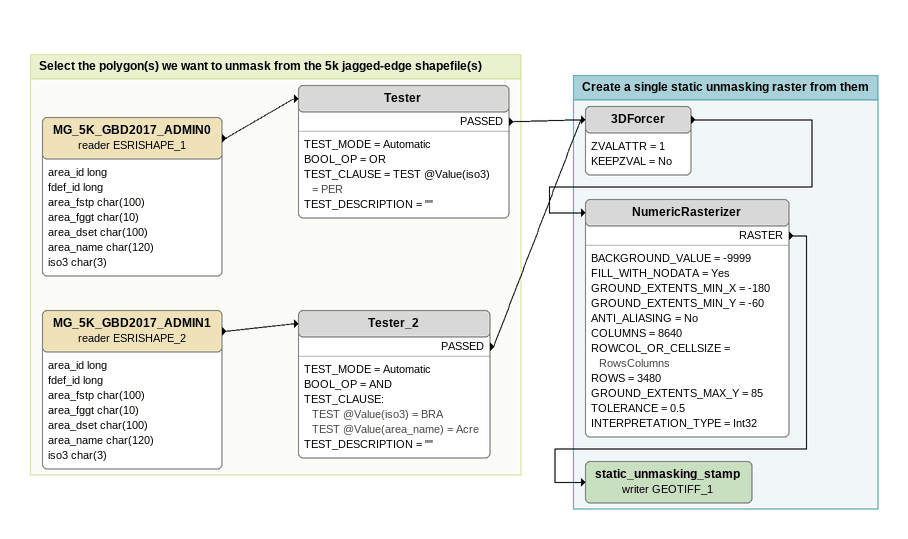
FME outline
Bookmark: Select the polygon(s) we want to unmask from the 5k jagged-edge shapefile(s)
MG_5K_GBD2017_ADMIN0 (reader ESRISHAPE_1)
    attributes: area_id long, fdef_id long, area_fstp char(100), area_fggt char(10), area_dset char(100), area_name char(120), iso3 char(3)
    -> Tester
Tester
    TEST_MODE = Automatic
    BOOL_OP = OR
    TEST_CLAUSE = TEST @Value(iso3) = PER
    TEST_DESCRIPTION = ""
    PASSED -> 3DForcer
MG_5K_GBD2017_ADMIN1 (reader ESRISHAPE_2)
    attributes: area_id long, fdef_id long, area_fstp char(100), area_fggt char(10), area_dset char(100), area_name char(120), iso3 char(3)
    -> Tester_2
Tester_2
    TEST_MODE = Automatic
    BOOL_OP = AND
    TEST_CLAUSE:
      TEST @Value(iso3) = BRA
      TEST @Value(area_name) = Acre
    TEST_DESCRIPTION = ""
    PASSED -> 3DForcer

Bookmark: Create a single static unmasking raster from them
3DForcer
    ZVALATTR = 1
    KEEPZVAL = No
    -> NumericRasterizer
NumericRasterizer
    BACKGROUND_VALUE = -9999
    FILL_WITH_NODATA = Yes
    GROUND_EXTENTS_MIN_X = -180
    GROUND_EXTENTS_MIN_Y = -60
    ANTI_ALIASING = No
    COLUMNS = 8640
    ROWCOL_OR_CELLSIZE = RowsColumns
    ROWS = 3480
    GROUND_EXTENTS_MAX_Y = 85
    TOLERANCE = 0.5
    INTERPRETATION_TYPE = Int32
    RASTER -> static_unmasking_stamp (writer GEOTIFF_1)
static_unmasking_stamp (writer GEOTIFF_1)
